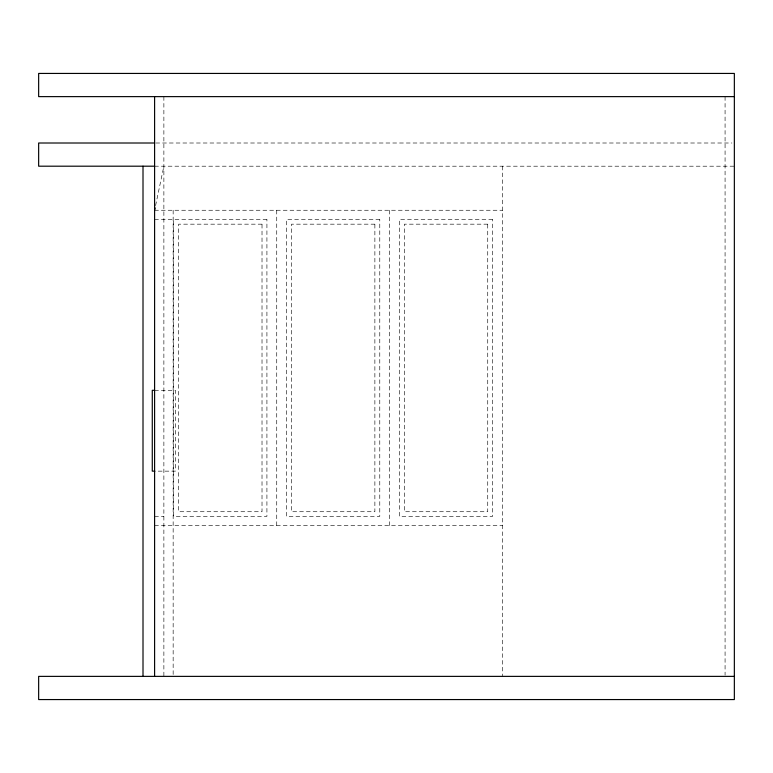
<?xml version="1.0" encoding="UTF-8"?>
<svg xmlns="http://www.w3.org/2000/svg" width="773" height="773" viewBox="0 0 773 773"><rect width="100%" height="100%" fill="white"/><g stroke="black" fill="none" stroke-linecap="round" stroke-linejoin="round"><path stroke-width="0.58" stroke-dasharray="3.87 2.9" d="M155.576 205.618L163.876 166.195M155.808 143.005L731.944 143.005M154.6 166.195L734.35 166.195M154.6 210.256L502.45 210.256M154.6 219.532L173.152 219.532M154.6 390.297L175.471 390.297L175.471 471.144L154.6 471.144M154.6 516.364L163.876 516.364M154.6 525.64L502.45 525.64M725.074 96.625L725.074 675.167M502.45 166.195L502.45 676.375M389.592 210.256L389.592 525.64M276.734 210.256L276.734 525.64M173.152 210.256L173.152 676.375M163.876 96.625L163.876 676.375M266.917 219.532L173.693 219.532L173.693 516.364L266.917 516.364L266.917 219.532M379.775 219.532L286.551 219.532L286.551 516.364L379.775 516.364L379.775 219.532M492.633 219.532L399.409 219.532L399.409 516.364L492.633 516.364L492.633 219.532M262.018 224.17L178.592 224.17L178.592 511.726L262.018 511.726L262.018 224.17M374.876 224.17L291.45 224.17L291.45 511.726L374.876 511.726L374.876 224.17M487.734 224.17L404.308 224.17L404.308 511.726L487.734 511.726L487.734 224.17"/><path stroke-width="1.16" d="M154.6 210.256L155.093 207.937M734.35 96.625L38.65 96.625L38.65 73.435L734.35 73.435L734.35 699.565L38.65 699.565L38.65 676.375L734.35 676.375M154.6 143.005L38.65 143.005L38.65 166.195L154.6 166.195M154.6 390.297L152.281 390.297L152.281 471.144L154.6 471.144M154.6 96.625L154.6 676.375M143.005 166.195L143.005 676.375"/></g></svg>
